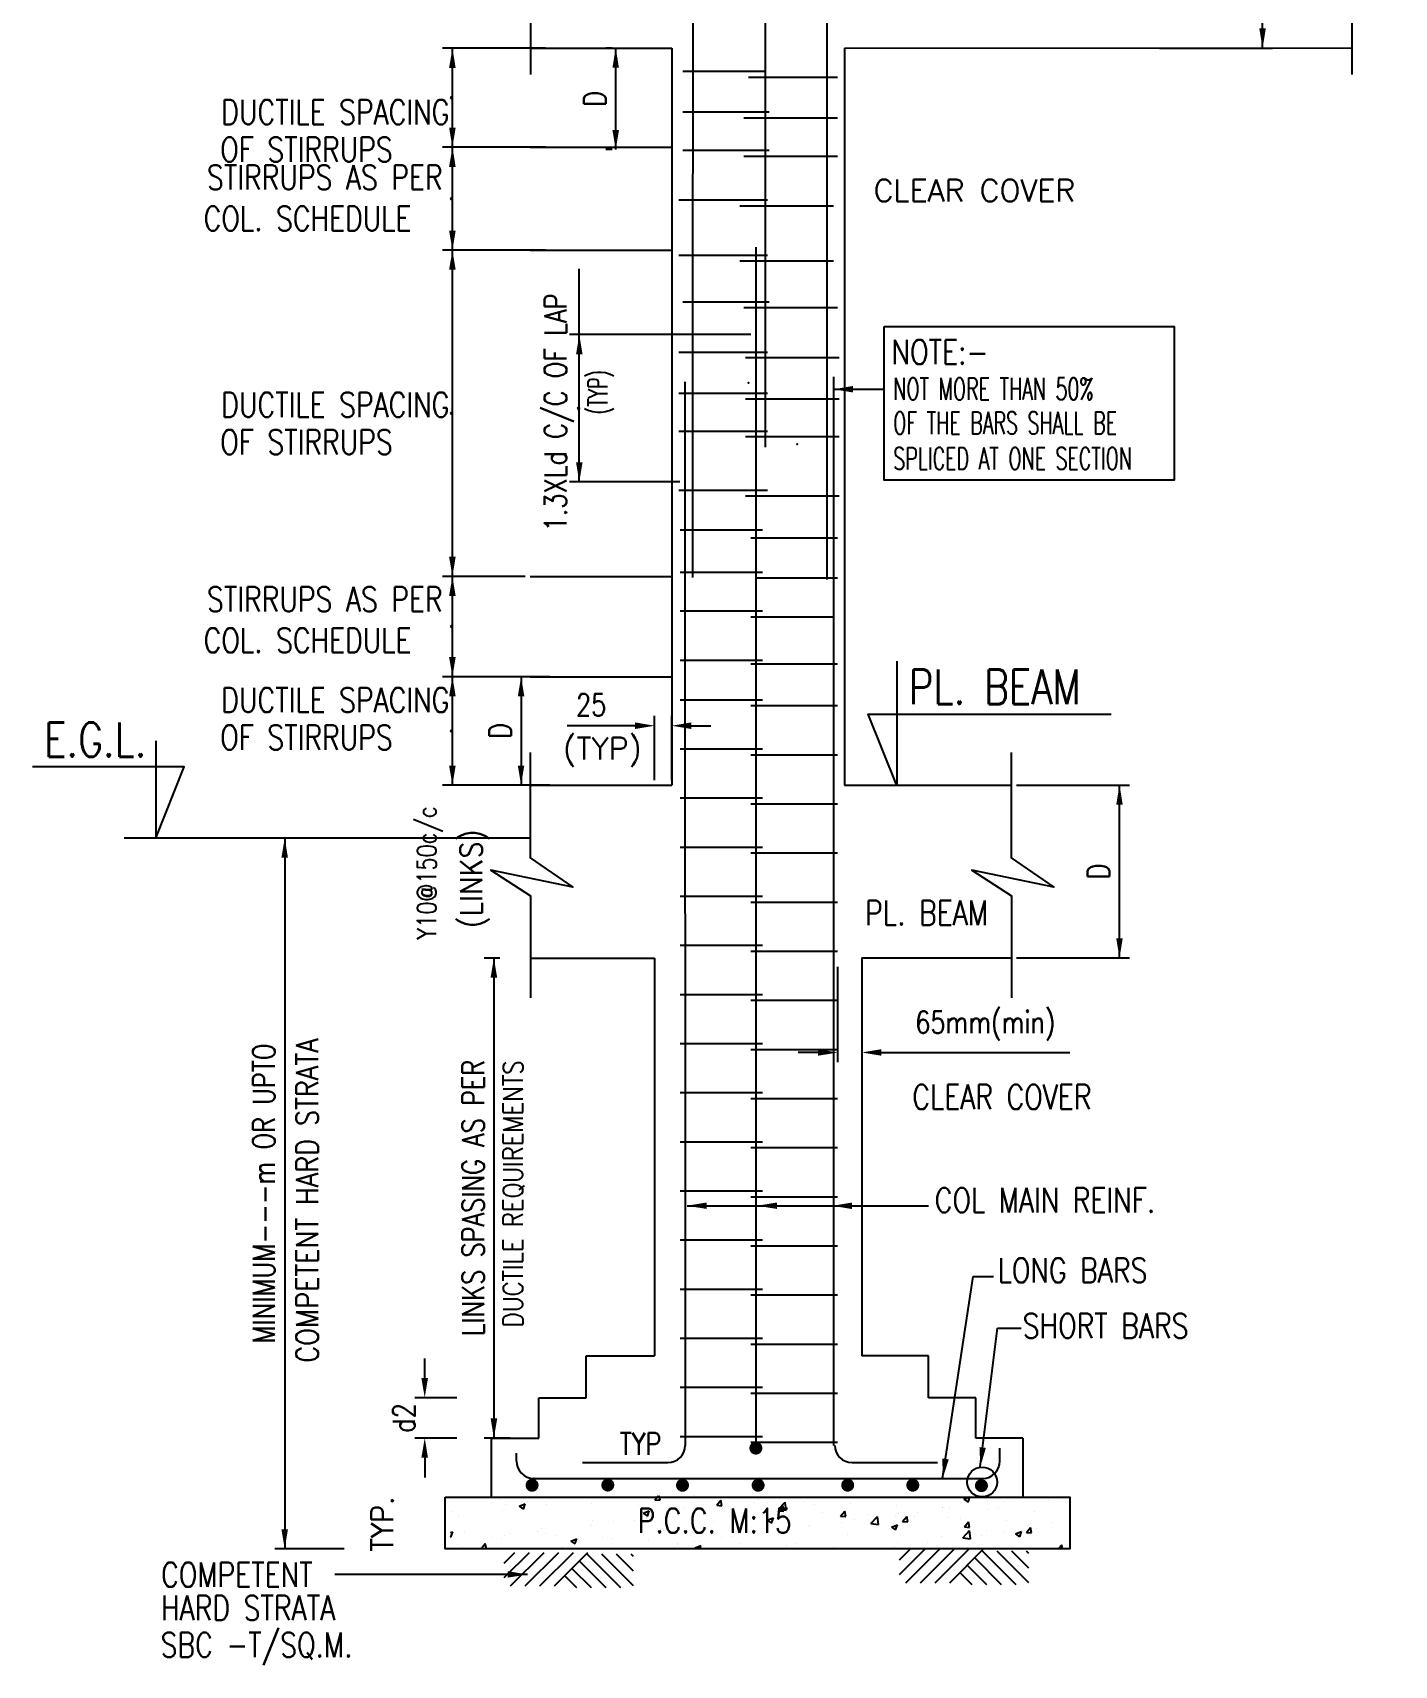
# Model space of a CAD drawing. Extents: x 0 to 841, y 0 to 594.
# Drawn here: x 550.3 to 689, y 265.4 to 431.7 of the extents above; entities that cross this region are included whole.
import ezdxf
from ezdxf.enums import TextEntityAlignment as Align

# ---------------------------------------------------------------- set-up
doc = ezdxf.new("R2010")
doc.units = 0
doc.header["$LTSCALE"] = 5
doc.header["$MEASUREMENT"] = 0
for name, color, linetype in [('DIM', 5, 'Continuous'), ('HT', 8, 'Continuous'), ('LEVEL', 5, 'Continuous'), ('LINE WORK', 4, 'Continuous'), ('REINF', 6, 'Continuous'), ('sheet', 1, 'Continuous'), ('STIRRUPS', 5, 'Continuous'), ('SUB TITLE', 3, 'Continuous'), ('TABLE FRAME', 5, 'Continuous'), ('TEXT', 4, 'Continuous')]:
    doc.layers.add(name, color=color, linetype=linetype)
doc.styles.add('ROMAND', font='romans.shx', dxfattribs={"width": 0.85})
doc.styles.add('ROMANS', font='romans.shx', dxfattribs={"width": 0.8, "height": 2.25})
doc.styles.add('T1', font='r.shx', dxfattribs={"width": 0.85, "height": 2.25})
doc.dimstyles.new('T1', dxfattribs={"dimtxt": 2.25, "dimasz": 2, "dimexe": 1, "dimexo": 0.5, "dimgap": 1, "dimtad": 1, "dimdec": 0, "dimzin": 1, "dimdsep": 46, "dimtxsty": 'ROMANS', "dimcen": 0.09, "dimclrd": 5, "dimclre": 5, "dimclrt": 4, "dimadec": 0, "dimazin": 0, "dimtfac": 1, "dimtdec": 0, "dimtofl": 0, "dimtmove": 0, "dimatfit": 3, "dimfxl": 0, "dimtolj": 1, "dimtzin": 1, "dimarcsym": 0})

# ---------------------------------------------------------------- blocks, each defined once
blk = doc.blocks.new('*X32')
for p, q in [((965.97, 785.24), (965.97, 785.24)), ((976.65, 784.79), (976.65, 784.79)), ((978.03, 783.56), (978.03, 783.56)), ((981.14, 783.18), (982.54, 783.71)), ((981.14, 783.18), (982.13, 782.51)), ((982.14, 782.5), (982.54, 783.71)), ((983.04, 784.21), (983.04, 784.21)), ((987.32, 784.34), (987.32, 784.34)), ((987.45, 783.58), (987.45, 783.58)), ((990.61, 785.21), (990.61, 785.21)), ((997.84, 785.08), (997.84, 785.08)), ((998, 783.89), (998, 783.89)), ((1008.68, 783.44), (1008.68, 783.44)), ((1012.58, 784.67), (1013.33, 785.57)), ((1012.58, 784.67), (1013.78, 784.57)), ((1013.78, 784.57), (1013.59, 785.57)), ((1019.35, 782.98), (1019.35, 782.98)), ((1021.36, 784), (1021.36, 784)), ((1021.68, 785.57), (1021.69, 785.57)), ((1021.69, 785.57), (1021.69, 785.57)), ((1025.81, 785.22), (1025.81, 785.22)), ((1026.93, 783.42), (1027.89, 784.57)), ((1026.93, 783.42), (1028.12, 783.31)), ((1028.12, 783.31), (1027.89, 784.57)), ((1028.2, 782.97), (1028.2, 782.97)), ((1035.77, 783.96), (1035.77, 783.96)), ((1036.49, 784.77), (1036.49, 784.77)), ((1038.62, 784.02), (1038.62, 784.02)), ((1041.25, 782.54), (1042.81, 784.16)), ((1041.27, 782.16), (1042.23, 783.31)), ((1042.47, 782.06), (1042.24, 783.31)), ((1043.03, 782.26), (1042.81, 784.16)), ((1047.16, 784.32), (1047.16, 784.32)), ((1048.73, 785.3), (1048.73, 785.3)), ((1049.48, 783.62), (1049.48, 783.62)), ((1057.84, 783.87), (1057.84, 783.87)), ((1068.52, 783.42), (1068.52, 783.42)), ((1079.19, 782.96), (1079.19, 782.96)), ((1084.17, 784.82), (1085.57, 785.36)), ((1084.17, 784.82), (1085.17, 784.15)), ((1085.17, 784.15), (1085.57, 785.36)), ((1089.63, 784.33), (1089.63, 784.33)), ((1093.57, 784.38), (1093.57, 784.38)), ((1098.57, 785.03), (1098.57, 785.03)), ((1103.78, 784.63), (1103.78, 784.63)), ((965.4, 781.89), (965.4, 781.89)), ((967.08, 780.9), (967.08, 780.9)), ((977.35, 782.3), (977.35, 782.3)), ((998.04, 780), (998.04, 780)), ((1002.99, 779.65), (1002.99, 779.65)), ((1007.87, 779.83), (1007.87, 779.83)), ((1009.7, 782), (1009.7, 782)), ((1009.88, 781.57), (1011.28, 782.11)), ((1009.88, 781.57), (1010.88, 780.9)), ((1010.56, 780.64), (1010.56, 780.64)), ((1010.88, 780.9), (1011.28, 782.11)), ((1017.97, 781.11), (1017.97, 781.11)), ((1023.19, 782.31), (1023.19, 782.31)), ((1026.16, 779.61), (1026.16, 779.61)), ((1028.36, 782.61), (1028.36, 782.61)), ((1030.03, 782.53), (1030.03, 782.53)), ((1037.82, 781.62), (1037.82, 781.62)), ((1038.62, 779.97), (1040.03, 780.51)), ((1038.62, 779.97), (1039.62, 779.3)), ((1039.62, 779.3), (1040.03, 780.51)), ((1040.7, 782.08), (1040.7, 782.08)), ((1041.25, 782.54), (1043.03, 782.26)), ((1041.27, 782.16), (1042.47, 782.06)), ((1051.38, 781.63), (1051.38, 781.63)), ((1055.62, 780.91), (1056.58, 782.06)), ((1055.62, 780.91), (1056.81, 780.8)), ((1055.72, 779.39), (1055.72, 779.39)), ((1056.81, 780.8), (1056.58, 782.06)), ((1058.87, 780.14), (1058.87, 780.14)), ((1062.06, 781.18), (1062.06, 781.18)), ((1062.6, 779.22), (1064.16, 780.85)), ((1062.6, 779.22), (1064.38, 778.95)), ((1064.38, 778.95), (1064.16, 780.85)), ((1068.36, 781.06), (1068.36, 781.06)), ((1069.14, 781.55), (1069.14, 781.55)), ((1069.96, 779.65), (1070.93, 780.8)), ((1069.96, 779.65), (1071.16, 779.55)), ((1071.16, 779.55), (1070.93, 780.8)), ((1072.73, 780.73), (1072.73, 780.73)), ((1073.36, 781.72), (1073.36, 781.72)), ((1079.24, 782.83), (1079.24, 782.83)), ((1080.45, 780.62), (1080.45, 780.62)), ((1080.94, 782.71), (1080.94, 782.71)), ((1083.41, 780.28), (1083.41, 780.28)), ((1084.31, 778.4), (1085.27, 779.55)), ((1085.5, 778.29), (1085.27, 779.55)), ((1089.87, 782.51), (1089.87, 782.51)), ((1092.11, 782.62), (1092.11, 782.62)), ((1094.09, 779.83), (1094.09, 779.83)), ((1100.55, 782.06), (1100.55, 782.06)), ((1104.76, 779.38), (1104.76, 779.38)), ((965.22, 777.07), (965.74, 777.26)), ((965.22, 776.13), (965.33, 776.05)), ((965.33, 776.05), (965.74, 777.26)), ((968.45, 777.31), (968.45, 777.31)), ((972.77, 775.67), (972.77, 775.67)), ((974.71, 776), (974.71, 776)), ((977.11, 775.65), (977.11, 775.65)), ((977.77, 776.33), (977.77, 776.33)), ((979.13, 776.86), (979.13, 776.86)), ((985.35, 777.32), (985.35, 777.32)), ((986.37, 778), (986.37, 778)), ((987.21, 776.93), (987.21, 776.93)), ((989.8, 776.41), (989.8, 776.41)), ((993.08, 775.12), (994.48, 775.66)), ((994.07, 774.45), (994.48, 775.66)), ((997.6, 778.43), (997.6, 778.43)), ((997.98, 778.99), (997.98, 778.99)), ((1000.48, 775.96), (1000.48, 775.96)), ((1002.83, 775.61), (1002.83, 775.61)), ((1011.16, 775.5), (1011.16, 775.5)), ((1014.49, 777.61), (1014.49, 777.61)), ((1028.11, 775.96), (1028.11, 775.96)), ((1030.51, 776.07), (1030.51, 776.07)), ((1038.38, 777.36), (1038.38, 777.36)), ((1043.14, 777.74), (1043.14, 777.74)), ((1048.15, 778.4), (1048.15, 778.4)), ((1048.48, 778.64), (1048.48, 778.64)), ((1057.12, 776.62), (1057.12, 776.62)), ((1067.37, 778.37), (1068.77, 778.91)), ((1067.37, 778.37), (1068.36, 777.7)), ((1068.36, 777.7), (1068.77, 778.91)), ((1068.78, 778.62), (1068.78, 778.62)), ((1079, 776.17), (1079, 776.17)), ((1083.94, 775.91), (1085.5, 777.54)), ((1083.94, 775.91), (1085.72, 775.64)), ((1084.31, 778.4), (1085.5, 778.29)), ((1085.72, 775.64), (1085.5, 777.54)), ((1088.31, 776.49), (1088.31, 776.49)), ((1089.39, 777.67), (1089.39, 777.67)), ((1093.31, 777.15), (1093.31, 777.15)), ((1096.11, 776.77), (1097.51, 777.31)), ((1096.11, 776.77), (1097.1, 776.1)), ((1097.11, 776.1), (1097.51, 777.31)), ((1098.65, 777.14), (1099.62, 778.29)), ((1098.65, 777.14), (1099.85, 777.04)), ((1099.85, 777.04), (1099.62, 778.29)), ((1099.65, 779.08), (1099.65, 779.08)), ((1100.89, 778.14), (1100.89, 778.14)), ((966.84, 774.24), (966.84, 774.24)), ((972.47, 773.57), (973.28, 774.54)), ((973.46, 773.57), (973.28, 774.54)), ((991.16, 773.61), (991.16, 773.61)), ((993.08, 775.12), (994.07, 774.45)), ((1017.72, 774.46), (1017.72, 774.46)), ((1017.93, 774.42), (1017.93, 774.42)), ((1021.83, 775.05), (1021.83, 775.05)), ((1021.95, 773.57), (1023.22, 774.06)), ((1022.94, 775.08), (1022.94, 775.08)), ((1023.06, 773.57), (1023.22, 774.06)), ((1032.51, 774.6), (1032.51, 774.6)), ((1043.19, 774.15), (1043.19, 774.15)), ((1045.46, 774.62), (1045.46, 774.62)), ((1053.86, 773.7), (1053.86, 773.7)), ((1068.1, 773.83), (1068.1, 773.83)), ((1068.9, 774.89), (1068.9, 774.89)), ((1075.68, 774.82), (1075.68, 774.82)), ((1106.22, 773.57), (1106.85, 774.23)), ((1106.92, 773.57), (1106.85, 774.23))]:
    blk.add_line(p, q)
blk = doc.blocks.new('GRD1')
at = {"layer": 'HT'}
for p, q in [((-105.3, -20.4), (-84.9, 0)), ((-105.3, -48.7), (-56.6, 0)), ((-93, -64.7), (-28.3, 0)), ((-64.7, -64.7), (0, 0)), ((-36.4, -64.7), (28.3, 0)), ((-8.1, -64.7), (56.6, 0)), ((25.7, -30.8), (62.6, -67.7)), ((39.9, -16.7), (90.9, -67.7)), ((54.5, -3), (119.2, -67.7)), ((82.8, -3), (143.6, -63.8)), ((111.1, -3), (143.6, -35.5)), ((139.3, -3), (143.6, -7.2)), ((11.6, -45), (34.3, -67.7))]:
    blk.add_line(p, q, dxfattribs=at)
blk = doc.blocks.new('*D413')
at = {"layer": 'DEFPOINTS', "color": 5, "linetype": 'ByBlock'}
for p in [(632.29, 337.07), (634.76, 337.07)]:
    blk.add_point(p, dxfattribs=at)
at = {"layer": 'DIM', "color": 5, "linetype": 'ByBlock', "lineweight": -2}
for p, q in [((632.29, 336.57), (632.29, 326.84)), ((634.76, 336.57), (634.76, 326.84)), ((630.29, 327.84), (628.29, 327.84)), ((636.76, 327.84), (655.93, 327.84))]:
    blk.add_line(p, q, dxfattribs=at)
at = {"layer": 'DIM', "color": 5, "linetype": 'ByBlock'}
for points in [[(632.29, 327.84), (630.29, 328.18), (630.29, 327.51)], [(634.76, 327.84), (636.76, 328.18), (636.76, 327.51)]]:
    blk.add_solid(points, dxfattribs=at)
at = {"layer": 'DIM', "color": 4, "linetype": 'ByBlock', "insert": (647.34, 330.55), "char_height": 2.25, "attachment_point": 5, "style": 'ROMANS'}
blk.add_mtext('65mm(min) ', dxfattribs=at)
blk = doc.blocks.new('*D418')
at = {"layer": 'DEFPOINTS', "color": 5, "linetype": 'ByBlock'}
for p in [(594.01, 292.69), (594.01, 288.58)]:
    blk.add_point(p, dxfattribs=at)
at = {"layer": 'DIM', "color": 5, "linetype": 'ByBlock', "lineweight": -2}
for p, q in [((590.25, 294.69), (590.25, 296.69)), ((593.51, 292.69), (589.25, 292.69)), ((593.51, 288.58), (589.25, 288.58)), ((590.25, 286.58), (590.25, 284.58))]:
    blk.add_line(p, q, dxfattribs=at)
at = {"layer": 'DIM', "color": 5, "linetype": 'ByBlock'}
for points in [[(590.25, 292.69), (590.58, 294.69), (589.91, 294.69)], [(590.25, 288.58), (590.58, 286.58), (589.91, 286.58)]]:
    blk.add_solid(points, dxfattribs=at)
at = {"layer": 'DIM', "color": 4, "linetype": 'ByBlock', "insert": (588.12, 290.63), "char_height": 2.25, "attachment_point": 5, "rotation": 90, "style": 'ROMANS'}
blk.add_mtext('d2', dxfattribs=at)
blk = doc.blocks.new('*D419')
at = {"layer": 'DEFPOINTS', "color": 5, "linetype": 'ByBlock'}
for p in [(586.25, 349.67), (582.56, 277.29)]:
    blk.add_point(p, dxfattribs=at)
at = {"layer": 'DIM', "color": 5, "linetype": 'ByBlock', "lineweight": -2}
for p, q in [((585.75, 349.67), (574.99, 349.67)), ((575.99, 349.67), (575.99, 277.29)), ((582.06, 277.29), (574.99, 277.29))]:
    blk.add_line(p, q, dxfattribs=at)
at = {"layer": 'DIM', "color": 5, "linetype": 'ByBlock'}
for points in [[(575.99, 349.67), (575.66, 347.67), (576.32, 347.67)], [(575.99, 277.29), (575.66, 279.29), (576.32, 279.29)]]:
    blk.add_solid(points, dxfattribs=at)
at = {"layer": 'DIM', "color": 4, "linetype": 'ByBlock', "insert": (573.86, 313.48), "char_height": 2.25, "attachment_point": 5, "rotation": 90, "style": 'ROMANS'}
blk.add_mtext('MINIMUM---m OR UPTO', dxfattribs=at)
blk = doc.blocks.new('*D420')
at = {"layer": 'DEFPOINTS', "color": 5, "linetype": 'ByBlock'}
for p in [(598.41, 337.46), (599.45, 288.58)]:
    blk.add_point(p, dxfattribs=at)
at = {"layer": 'DIM', "color": 5, "linetype": 'ByBlock', "lineweight": -2}
for p, q in [((597.91, 337.46), (596.29, 337.46)), ((597.29, 337.46), (597.29, 288.58)), ((598.95, 288.58), (596.29, 288.58))]:
    blk.add_line(p, q, dxfattribs=at)
at = {"layer": 'DIM', "color": 5, "linetype": 'ByBlock'}
for points in [[(597.29, 337.46), (596.96, 335.46), (597.63, 335.46)], [(597.29, 288.58), (596.96, 290.58), (597.63, 290.58)]]:
    blk.add_solid(points, dxfattribs=at)
at = {"layer": 'DIM', "color": 4, "linetype": 'ByBlock', "insert": (595.17, 313.02), "char_height": 2.25, "attachment_point": 5, "rotation": 90, "style": 'ROMANS'}
blk.add_mtext('LINKS SPASING AS PER', dxfattribs=at)
blk = doc.blocks.new('*D421')
at = {"layer": 'DEFPOINTS', "color": 5, "linetype": 'ByBlock'}
for p in [(613.66, 355.06), (615.4, 355.06)]:
    blk.add_point(p, dxfattribs=at)
at = {"layer": 'DIM', "color": 5, "linetype": 'ByBlock', "lineweight": -2}
for p, q in [((611.66, 361.11), (604.74, 361.11)), ((613.66, 355.56), (613.66, 362.11)), ((615.4, 355.56), (615.4, 362.11)), ((617.4, 361.11), (619.4, 361.11))]:
    blk.add_line(p, q, dxfattribs=at)
at = {"layer": 'DIM', "color": 5, "linetype": 'ByBlock'}
for points in [[(613.66, 361.11), (611.66, 361.45), (611.66, 360.78)], [(615.4, 361.11), (617.4, 361.45), (617.4, 360.78)]]:
    blk.add_solid(points, dxfattribs=at)
at = {"layer": 'DIM', "color": 4, "linetype": 'ByBlock', "insert": (607.2, 363.24), "char_height": 2.25, "attachment_point": 5, "style": 'ROMANS'}
blk.add_mtext('25', dxfattribs=at)
blk = doc.blocks.new('dsd')
at = {"layer": 'HT'}
for p, q in [((661.71, 306.47), (664.27, 309.04)), ((661.71, 307.96), (662.78, 309.04)), ((662.35, 305.62), (665.77, 309.04)), ((663.85, 305.62), (667.26, 309.04)), ((665.34, 305.62), (668.75, 309.04)), ((666.83, 305.62), (670.24, 309.04)), ((669.36, 308.16), (672.05, 305.46)), ((670.13, 308.88), (673.54, 305.46)), ((671.62, 308.88), (674.83, 305.67)), ((673.11, 308.88), (674.83, 307.16)), ((674.61, 308.88), (674.83, 308.65)), ((667.87, 306.66), (669.07, 305.46)), ((668.61, 307.41), (670.56, 305.46))]:
    blk.add_line(p, q, dxfattribs=at)
blk = doc.blocks.new('*D430')
at = {"layer": 'DEFPOINTS', "color": 5, "linetype": 'ByBlock'}
for p in [(603.48, 366.1), (603.48, 355.06)]:
    blk.add_point(p, dxfattribs=at)
at = {"layer": 'sheet', "color": 5, "linetype": 'ByBlock', "lineweight": -2}
for p, q in [((602.98, 366.1), (592.07, 366.1)), ((593.07, 355.06), (593.07, 366.1)), ((602.98, 355.06), (592.07, 355.06))]:
    blk.add_line(p, q, dxfattribs=at)
at = {"layer": 'sheet', "color": 5, "linetype": 'ByBlock'}
for points in [[(593.07, 366.1), (593.4, 364.1), (592.73, 364.1)], [(593.07, 355.06), (593.4, 357.06), (592.73, 357.06)]]:
    blk.add_solid(points, dxfattribs=at)
at = {"layer": 'sheet', "color": 4, "linetype": 'ByBlock', "insert": (591.95, 360.58), "char_height": 2.25, "attachment_point": 5, "rotation": 90, "style": 'ROMANS'}
blk.add_mtext('.', dxfattribs=at)
blk = doc.blocks.new('*D431')
at = {"layer": 'DEFPOINTS', "color": 5, "linetype": 'ByBlock'}
for p in [(600.99, 376.31), (603.48, 366.1)]:
    blk.add_point(p, dxfattribs=at)
at = {"layer": 'sheet', "color": 5, "linetype": 'ByBlock', "lineweight": -2}
for p, q in [((600.49, 376.31), (592.07, 376.31)), ((593.07, 366.1), (593.07, 376.31)), ((602.98, 366.1), (592.07, 366.1))]:
    blk.add_line(p, q, dxfattribs=at)
at = {"layer": 'sheet', "color": 5, "linetype": 'ByBlock'}
for points in [[(593.07, 376.31), (593.4, 374.31), (592.73, 374.31)], [(593.07, 366.1), (593.4, 368.1), (592.73, 368.1)]]:
    blk.add_solid(points, dxfattribs=at)
at = {"layer": 'sheet', "color": 4, "linetype": 'ByBlock', "insert": (591.95, 371.21), "char_height": 2.25, "attachment_point": 5, "rotation": 90, "style": 'ROMANS'}
blk.add_mtext('.', dxfattribs=at)
blk = doc.blocks.new('*D432')
at = {"layer": 'DEFPOINTS', "color": 5, "linetype": 'ByBlock'}
for p in [(603.04, 409.53), (600.99, 376.31)]:
    blk.add_point(p, dxfattribs=at)
at = {"layer": 'sheet', "color": 5, "linetype": 'ByBlock', "lineweight": -2}
for p, q in [((602.54, 409.53), (592.07, 409.53)), ((593.07, 376.31), (593.07, 409.53)), ((600.49, 376.31), (592.07, 376.31))]:
    blk.add_line(p, q, dxfattribs=at)
at = {"layer": 'sheet', "color": 5, "linetype": 'ByBlock'}
for points in [[(593.07, 409.53), (593.4, 407.53), (592.73, 407.53)], [(593.07, 376.31), (593.4, 378.31), (592.73, 378.31)]]:
    blk.add_solid(points, dxfattribs=at)
at = {"layer": 'sheet', "color": 4, "linetype": 'ByBlock', "insert": (591.95, 392.92), "char_height": 2.25, "attachment_point": 5, "rotation": 90, "style": 'ROMANS'}
blk.add_mtext('.', dxfattribs=at)
blk = doc.blocks.new('*D433')
at = {"layer": 'DEFPOINTS', "color": 5, "linetype": 'ByBlock'}
for p in [(603.04, 420.01), (603.04, 409.53)]:
    blk.add_point(p, dxfattribs=at)
at = {"layer": 'sheet', "color": 5, "linetype": 'ByBlock', "lineweight": -2}
for p, q in [((602.54, 420.01), (592.07, 420.01)), ((593.07, 409.53), (593.07, 420.01)), ((602.54, 409.53), (592.07, 409.53))]:
    blk.add_line(p, q, dxfattribs=at)
at = {"layer": 'sheet', "color": 5, "linetype": 'ByBlock'}
for points in [[(593.07, 420.01), (593.4, 418.01), (592.73, 418.01)], [(593.07, 409.53), (593.4, 411.53), (592.73, 411.53)]]:
    blk.add_solid(points, dxfattribs=at)
at = {"layer": 'sheet', "color": 4, "linetype": 'ByBlock', "insert": (591.95, 414.77), "char_height": 2.25, "attachment_point": 5, "rotation": 90, "style": 'ROMANS'}
blk.add_mtext('.', dxfattribs=at)
blk = doc.blocks.new('*D434')
at = {"layer": 'DEFPOINTS', "color": 5, "linetype": 'ByBlock'}
for p in [(603.04, 430.09), (603.04, 420.01)]:
    blk.add_point(p, dxfattribs=at)
at = {"layer": 'sheet', "color": 5, "linetype": 'ByBlock', "lineweight": -2}
for p, q in [((602.54, 430.09), (592.07, 430.09)), ((593.07, 420.01), (593.07, 430.09)), ((602.54, 420.01), (592.07, 420.01))]:
    blk.add_line(p, q, dxfattribs=at)
at = {"layer": 'sheet', "color": 5, "linetype": 'ByBlock'}
for points in [[(593.07, 430.09), (593.4, 428.09), (592.73, 428.09)], [(593.07, 420.01), (593.4, 422.01), (592.73, 422.01)]]:
    blk.add_solid(points, dxfattribs=at)
at = {"layer": 'sheet', "color": 4, "linetype": 'ByBlock', "insert": (591.95, 425.05), "char_height": 2.25, "attachment_point": 5, "rotation": 90, "style": 'ROMANS'}
blk.add_mtext('.', dxfattribs=at)
blk = doc.blocks.new('*D435')
at = {"layer": 'DEFPOINTS', "color": 5, "linetype": 'ByBlock'}
for p in [(609.84, 430.1), (609.85, 419.77)]:
    blk.add_point(p, dxfattribs=at)
at = {"layer": 'sheet', "color": 5, "linetype": 'ByBlock', "lineweight": -2}
for p, q in [((609.34, 430.1), (608.7, 430.1)), ((609.7, 419.77), (609.7, 430.1)), ((609.35, 419.77), (608.7, 419.77))]:
    blk.add_line(p, q, dxfattribs=at)
at = {"layer": 'sheet', "color": 5, "linetype": 'ByBlock'}
for points in [[(609.7, 430.1), (610.03, 428.1), (609.36, 428.1)], [(609.7, 419.77), (610.03, 421.77), (609.36, 421.77)]]:
    blk.add_solid(points, dxfattribs=at)
at = {"layer": 'sheet', "color": 4, "linetype": 'ByBlock', "insert": (607.57, 424.93), "char_height": 2.25, "attachment_point": 5, "rotation": 90, "style": 'ROMANS'}
blk.add_mtext('D', dxfattribs=at)
blk = doc.blocks.new('*D436')
at = {"layer": 'DEFPOINTS', "color": 5, "linetype": 'ByBlock'}
for p in [(600.32, 366.1), (600.32, 355.06)]:
    blk.add_point(p, dxfattribs=at)
at = {"layer": 'sheet', "color": 5, "linetype": 'ByBlock', "lineweight": -2}
for p, q in [((599.82, 366.1), (599.06, 366.1)), ((600.06, 366.1), (600.06, 355.06)), ((599.82, 355.06), (599.06, 355.06))]:
    blk.add_line(p, q, dxfattribs=at)
at = {"layer": 'sheet', "color": 5, "linetype": 'ByBlock'}
for points in [[(600.06, 366.1), (599.73, 364.1), (600.39, 364.1)], [(600.06, 355.06), (599.73, 357.06), (600.39, 357.06)]]:
    blk.add_solid(points, dxfattribs=at)
at = {"layer": 'sheet', "color": 4, "linetype": 'ByBlock', "insert": (597.94, 360.58), "char_height": 2.25, "attachment_point": 5, "rotation": 90, "style": 'ROMANS'}
blk.add_mtext('D', dxfattribs=at)
blk = doc.blocks.new('*D439')
at = {"layer": 'DEFPOINTS', "color": 5, "linetype": 'ByBlock'}
for p in [(650, 355.06), (650, 337.48)]:
    blk.add_point(p, dxfattribs=at)
at = {"layer": 'sheet', "color": 5, "linetype": 'ByBlock', "lineweight": -2}
for p, q in [((650.5, 355.06), (662, 355.06)), ((661, 337.48), (661, 355.06)), ((650.5, 337.48), (662, 337.48))]:
    blk.add_line(p, q, dxfattribs=at)
at = {"layer": 'sheet', "color": 5, "linetype": 'ByBlock'}
for points in [[(661, 355.06), (661.33, 353.06), (660.66, 353.06)], [(661, 337.48), (661.33, 339.48), (660.66, 339.48)]]:
    blk.add_solid(points, dxfattribs=at)
at = {"layer": 'sheet', "color": 4, "linetype": 'ByBlock', "insert": (658.87, 346.27), "char_height": 2.25, "attachment_point": 5, "rotation": 90, "style": 'ROMANS'}
blk.add_mtext('D', dxfattribs=at)
blk = doc.blocks.new('*D441')
at = {"layer": 'DEFPOINTS', "color": 5, "linetype": 'ByBlock'}
for p in [(664.57, 450.9), (664.57, 430.11)]:
    blk.add_point(p, dxfattribs=at)
at = {"layer": 'sheet', "color": 5, "linetype": 'ByBlock', "lineweight": -2}
for p, q in [((665.07, 450.9), (676.57, 450.9)), ((675.57, 430.11), (675.57, 450.9)), ((665.07, 430.11), (676.57, 430.11))]:
    blk.add_line(p, q, dxfattribs=at)
at = {"layer": 'sheet', "color": 5, "linetype": 'ByBlock'}
for points in [[(675.57, 450.9), (675.9, 448.9), (675.23, 448.9)], [(675.57, 430.11), (675.9, 432.11), (675.23, 432.11)]]:
    blk.add_solid(points, dxfattribs=at)
at = {"layer": 'sheet', "color": 4, "linetype": 'ByBlock', "insert": (673.44, 440.51), "char_height": 2.25, "attachment_point": 5, "rotation": 90, "style": 'ROMANS'}
blk.add_mtext('D', dxfattribs=at)
blk = doc.blocks.new('*D446')
at = {"layer": 'DEFPOINTS', "color": 5, "linetype": 'ByBlock'}
for p in [(623.95, 400.93), (616.74, 385.93)]:
    blk.add_point(p, dxfattribs=at)
at = {"layer": 'sheet', "color": 5, "linetype": 'ByBlock', "lineweight": -2}
for p, q in [((623.45, 400.93), (604.99, 400.93)), ((605.99, 385.93), (605.99, 400.93)), ((616.24, 385.93), (604.99, 385.93))]:
    blk.add_line(p, q, dxfattribs=at)
at = {"layer": 'sheet', "color": 5, "linetype": 'ByBlock'}
for points in [[(605.99, 400.93), (606.32, 398.93), (605.66, 398.93)], [(605.99, 385.93), (606.32, 387.93), (605.66, 387.93)]]:
    blk.add_solid(points, dxfattribs=at)
at = {"layer": 'sheet', "color": 4, "linetype": 'ByBlock', "insert": (604.88, 393.43), "char_height": 2.25, "attachment_point": 5, "rotation": 90, "style": 'ROMANS'}
blk.add_mtext('.', dxfattribs=at)

msp = doc.modelspace()

# ---------------------------------------------------------------- linework, layer by layer
at = {"layer": 'HT'}
for p, q in [((600.99, 420.01), (615.53, 420.01)), ((600.99, 409.53), (615.53, 409.53)), ((600.99, 376.32), (615.53, 376.32)), ((600.99, 366.1), (615.53, 366.1)), ((600.99, 349.67), (559.66, 349.67))]:
    msp.add_line(p, q, dxfattribs=at)
at = {"layer": 'HT', "flags": 128}
for points in [[(600.99, 452.41), (600.99, 441.67), (605.34, 438.7), (596.97, 440.41), (601.02, 437.8), (601.02, 427.42)], [(684.63, 452.41), (684.63, 441.67), (688.99, 438.7), (680.61, 440.41), (684.66, 437.8), (684.66, 427.42)], [(600.99, 358.39), (600.99, 347.65), (605.34, 344.68), (596.97, 346.39), (601.02, 343.78), (601.02, 333.4)], [(649.97, 358.39), (649.97, 347.65), (654.32, 344.68), (645.95, 346.39), (650, 343.78), (650, 333.4)]]:
    msp.add_lwpolyline(points, dxfattribs=at)
at = {"layer": 'HT'}
msp.add_circle((647.01, 284.11), 1.52, dxfattribs=at)
at = {"layer": 'LEVEL'}
for points in [[(638.31, 367.68), (638.31, 355.04), (635.41, 362.28), (660.14, 362.28)], [(562.87, 359.58), (562.87, 349.67), (565.77, 356.92), (550.32, 356.92)]]:
    msp.add_lwpolyline(points, dxfattribs=at)
at = {"layer": 'LINE WORK'}
for p, q in [((601.02, 430.09), (615.4, 430.1)), ((615.4, 430.1), (615.4, 355.06)), ((633, 430.11), (684.66, 430.12)), ((633, 430.11), (633, 355.06)), ((600.99, 355.06), (615.4, 355.06)), ((633, 355.06), (649.97, 355.06)), ((601.02, 337.46), (613.66, 337.46)), ((613.66, 337.46), (613.66, 296.97)), ((634.76, 337.47), (650, 337.48)), ((634.76, 337.47), (634.76, 296.97)), ((606.69, 296.97), (613.66, 296.97)), ((606.69, 292.69), (606.69, 296.97)), ((641.55, 296.97), (634.76, 296.97)), ((641.55, 292.69), (641.55, 296.97)), ((601.87, 292.69), (606.69, 292.69)), ((601.87, 288.58), (601.87, 292.69)), ((646.36, 292.69), (641.55, 292.69)), ((646.36, 288.58), (646.36, 292.69)), ((597.02, 288.58), (597.02, 282.56)), ((597.02, 288.58), (601.87, 288.58)), ((651.14, 288.58), (646.36, 288.58)), ((651.14, 288.58), (651.14, 282.56))]:
    msp.add_line(p, q, dxfattribs=at)
msp.add_lwpolyline([(592.32, 282.56), (655.95, 282.56), (655.95, 277.29), (592.32, 277.29)], close=True, dxfattribs=at)
at = {"layer": 'REINF'}
for p, q in [((624.9, 505.2), (624.9, 389.48)), ((617.55, 493.02), (617.53, 399.23)), ((631.19, 492.9), (631.2, 396.93)), ((623.95, 409.82), (623.95, 287.1)), ((617.53, 399.23), (617.53, 376.21)), ((616.74, 396.12), (616.76, 287.84)), ((631.2, 396.93), (631.2, 375.99)), ((631.87, 396.65), (631.89, 287.84)), ((599.6, 286.24), (599.6, 287.05)), ((606.3, 286.08), (615, 286.08)), ((633.77, 286.08), (642.48, 286.08)), ((648.82, 286.24), (648.82, 287.57)), ((601.35, 284.48), (647.06, 284.48))]:
    msp.add_line(p, q, dxfattribs=at)
at = {"layer": 'REINF', "const_width": 0.659}
for points in [[(623.64, 287.56, 1), (624.3, 287.56, 1)], [(600.85, 283.78, 1), (601.51, 283.78, 1)], [(608.56, 283.8, 1), (609.22, 283.8, 1)], [(616.17, 283.78, 1), (616.83, 283.78, 1)], [(623.87, 283.78, 1), (624.53, 283.78, 1)], [(632.99, 283.79, 1), (633.65, 283.79, 1)], [(639.62, 283.79, 1), (640.28, 283.79, 1)], [(646.61, 283.74, 1), (647.27, 283.74, 1)]]:
    msp.add_lwpolyline(points, format="xyb", close=True, dxfattribs=at)
at = {"layer": 'REINF'}
for centre, start, end in [((615, 287.84), 270, 0), ((633.77, 287.84), 180, 270), ((601.35, 286.24), 180, 270), ((647.06, 286.24), 270, 0)]:
    msp.add_arc(centre, 1.76, start, end, dxfattribs=at)
msp.add_point((601.35, 284.48), dxfattribs=at)
at = {"layer": 'sheet', "color": 5, "lineweight": -2}
msp.add_line((605.99, 391.79), (605.99, 394.02), dxfattribs=at)
at = {"layer": 'sheet', "color": 5}
for p in [(623.22, 396.02), (628.19, 389.79)]:
    msp.add_point(p, dxfattribs=at)
at = {"layer": 'STIRRUPS'}
for p, q in [((616.52, 427.76), (624.9, 427.76)), ((623.23, 427.16), (632.29, 427.16)), ((616.52, 423.62), (625.31, 423.62)), ((622.73, 423.02), (632.29, 423.02)), ((616.52, 419.71), (625.31, 419.71)), ((622.73, 419.11), (632.29, 419.11)), ((616.12, 414.65), (625.16, 414.65)), ((622.33, 414.05), (631.89, 414.05)), ((616.12, 409.02), (625.16, 409.02)), ((605.99, 396.02), (605.99, 407.64)), ((622.33, 408.46), (631.89, 408.46)), ((616.52, 404.28), (625.31, 404.28)), ((622.73, 403.68), (632.29, 403.68)), ((616.12, 399.16), (625.16, 399.16)), ((622.91, 398.61), (632.46, 398.61)), ((616.12, 394.97), (625.16, 394.97)), ((622.91, 394.41), (632.46, 394.41)), ((616.12, 391.11), (625.16, 391.11)), ((622.91, 390.55), (632.46, 390.55)), ((616.12, 385.08), (625.16, 385.08)), ((622.91, 384.52), (632.46, 384.52)), ((616.27, 381.05), (624.66, 381.05)), ((623.47, 380.23), (632.29, 380.23)), ((616.27, 376.76), (624.66, 376.76)), ((623.9, 376.16), (632.29, 376.16)), ((616.27, 372.8), (624.66, 372.8)), ((623.47, 372.21), (631.83, 372.21)), ((616.27, 367.8), (624.66, 367.8)), ((623.47, 367.42), (632.29, 367.42)), ((616.27, 363.76), (624.66, 363.76)), ((616.27, 363.76), (624.66, 363.76)), ((623.47, 363.16), (632.29, 363.16)), ((623.47, 363.16), (632.29, 363.16)), ((616.27, 358.76), (624.66, 358.76)), ((623.47, 358.16), (632.29, 358.16)), ((616.27, 353.76), (624.66, 353.76)), ((623.47, 353.16), (632.29, 353.16)), ((616.27, 348.76), (624.66, 348.76)), ((623.47, 348.16), (632.29, 348.16)), ((616.27, 343.76), (624.66, 343.76)), ((623.47, 343.16), (632.29, 343.16)), ((616.27, 338.76), (624.66, 338.76)), ((623.47, 338.16), (632.29, 338.16)), ((616.27, 333.76), (624.66, 333.76)), ((623.47, 333.16), (632.29, 333.16)), ((616.27, 328.76), (624.66, 328.76)), ((623.47, 328.16), (632.29, 328.16)), ((616.27, 323.76), (624.66, 323.76)), ((623.47, 323.16), (632.29, 323.16)), ((616.27, 318.76), (624.66, 318.76)), ((623.47, 318.16), (632.29, 318.16)), ((616.27, 313.76), (624.66, 313.76)), ((623.47, 313.16), (632.29, 313.16)), ((616.27, 308.76), (624.66, 308.76)), ((623.47, 308.16), (632.29, 308.16)), ((616.27, 303.76), (624.66, 303.76)), ((623.47, 303.16), (632.29, 303.16)), ((616.27, 298.76), (624.66, 298.76)), ((623.47, 298.16), (632.29, 298.16)), ((616.27, 293.76), (624.66, 293.76)), ((623.47, 293.16), (632.29, 293.16)), ((616.27, 288.76), (624.66, 288.76)), ((623.47, 288.16), (632.29, 288.16))]:
    msp.add_line(p, q, dxfattribs=at)
at = {"layer": 'TABLE FRAME'}
msp.add_lwpolyline([(637.05, 401.77), (666.56, 401.77), (666.56, 386.1), (637.05, 386.1)], close=True, dxfattribs=at)

# ---------------------------------------------------------------- block references
at = {"layer": 'HT'}
for name, p, xscale, yscale, zscale in [('*X32', (168.64, -62.58), 0.43951416015625, 0.43951416015625, 0.4395034405178496), ('GRD1', (603.89, 276.94), 0.052734375, 0.052734375, 0.05274041286214195)]:
    msp.add_blockref(name, p, dxfattribs=dict(at, xscale=xscale, yscale=yscale, zscale=zscale))
msp.add_blockref('dsd', (-23.11, -31.78), dxfattribs=at)

# ---------------------------------------------------------------- texts
at = {"layer": 'sheet', "color": 4, "insert": (603.94, 393.01), "char_height": 2.25, "attachment_point": 5, "rotation": 90, "style": 'ROMANS'}
msp.add_mtext('1.3XLd C/C OF LAP', dxfattribs=at)
at = {"layer": 'SUB TITLE', "style": 'ROMANS', "width": 0.8}
for s, p in [('PL. BEAM', (639.54, 363.32)), ('E.G.L. ', (551.48, 357.95))]:
    msp.add_text(s, height=3.5, dxfattribs=at).set_placement(p)
at = {"layer": 'TEXT', "style": 'ROMANS', "width": 0.8}
for s, height, p in [('DUCTILE SPACING  ', 2.5, (582.52, 423.59)), ('  OF STIRRUPS', 2.5, (576.84, 419.78)), ('STIRRUPS AS PER  ', 2.5, (581.45, 416.95)), (' COL. SCHEDULE', 2.5, (577.64, 412.76)), ('DUCTILE SPACING  ', 2.5, (582.52, 393.79)), ('  OF STIRRUPS', 2.5, (576.84, 389.99)), ('STIRRUPS AS PER  ', 2.5, (581.45, 373.99)), (' COL. SCHEDULE', 2.5, (577.64, 369.8)), ('DUCTILE SPACING  ', 2.5, (582.52, 363.73)), ('  OF STIRRUPS', 2.5, (576.84, 359.92)), ('CLEAR COVER', 2.5, (649.03, 323.32)), ('TYP', 2.243, (612.23, 288.01))]:
    msp.add_text(s, height=height, dxfattribs=at).set_placement(p, align=Align.MIDDLE)
at = {"layer": 'TEXT', "style": 'ROMANS'}
for s, p in [('CLEAR COVER', (646.23, 415.61)), ('(TYP)', (608.35, 358.64))]:
    msp.add_text(s, height=2.25, dxfattribs=at).set_placement(p, align=Align.MIDDLE)
for s, height, width, p in [('NOTE:- ', 2.5, 0.8, (637.79, 397.91)), ('NOT MORE THAN 50%  ', 2.25, 0.63, (637.96, 394.28)), ('OF THE BARS SHALL BE ', 2.25, 0.63, (637.96, 390.81)), ('SPLICED AT ONE SECTION', 2.25, 0.63, (637.96, 387.19)), ('PL. BEAM', 2.5, 0.8, (635.1, 340.81)), ('COL MAIN REINF.', 2.5, 0.8, (642.19, 311.56)), ('LONG BARS', 2.5, 0.8, (648.59, 304.41)), ('SHORT BARS', 2.5, 0.8, (651.15, 298.76)), ('P.C.C. M:15', 2.5, 0.8, (611.93, 278.93)), ('COMPETENT', 2.5, 0.8, (563.41, 273.43)), ('HARD STRATA', 2.5, 0.8, (563.41, 270.04)), ('SBC -T/SQ.M.', 2.5, 0.8, (563.36, 266.28))]:
    msp.add_text(s, height=height, dxfattribs=dict(at, width=width)).set_placement(p)
for s, height, width, p in [('(TYP)', 1.951, 0.65, (608.85, 392.82)), ('(LINKS)', 2.243, 0.9, (596.09, 340.5))]:
    msp.add_text(s, height=height, rotation=90, dxfattribs=dict(at, width=width)).set_placement(p)
at = {"layer": 'TEXT', "style": 'ROMANS', "width": 0.9}
msp.add_text('TYP.', height=2.243, rotation=90, dxfattribs=at).set_placement((585.92, 279.83), align=Align.MIDDLE)
at = {"layer": 'TEXT', "attachment_point": 5, "rotation": 90}
for s, insert, char_height, style in [('Y10@150c/c', (590.78, 346.13), 1.951, 'ROMANS'), ('  COMPETENT HARD STRATA', (578.29, 311.46), 2.25, 'T1'), ('DUCTILE REQUIREMENTS', (599.33, 313.46), 2, 'ROMAND')]:
    msp.add_mtext(s, dxfattribs=dict(at, insert=insert, char_height=char_height, style=style))

# ---------------------------------------------------------------- dimensions: what is measured, and where the dimension line sits
at = {"layer": 'DIM'}
dim = msp.add_linear_dim(base=(613.66, 361.11), p1=(615.4, 355.06), p2=(613.66, 355.06), text='25', dimstyle='T1', dxfattribs=at)
dim.commit()
dim.dimension.update_dxf_attribs({"geometry": '*D421', "text_midpoint": (607.2, 363.24)})
for base, p1, p2, text, picture, middle in [((575.99, 277.29), (586.25, 349.67), (582.56, 277.29), 'MINIMUM---m OR UPTO', '*D419', (573.86, 313.48)), ((597.29, 288.58), (598.41, 337.46), (599.45, 288.58), 'LINKS SPASING AS PER', '*D420', (595.17, 313.02))]:
    dim = msp.add_linear_dim(base=base, p1=p1, p2=p2, angle=90, text=text, dimstyle='T1', dxfattribs=at)
    dim.commit()
    dim.dimension.update_dxf_attribs({"geometry": picture, "text_midpoint": middle})
dim = msp.add_linear_dim(base=(632.29, 327.84), p1=(634.76, 337.07), p2=(632.29, 337.07), text='65mm(min) ', dimstyle='T1', dxfattribs=at)
dim.commit()
dim.dimension.update_dxf_attribs({"geometry": '*D413', "text_midpoint": (647.34, 330.55), "dimtype": 160})
dim = msp.add_linear_dim(base=(590.25, 292.69), p1=(594.01, 288.58), p2=(594.01, 292.69), angle=90, text='d2', dimstyle='T1', dxfattribs=at)
dim.commit()
dim.dimension.update_dxf_attribs({"geometry": '*D418', "text_midpoint": (588.12, 290.63), "dimtype": 160})
at = {"layer": 'sheet'}
for base, p1, p2, text, picture, middle in [((675.57, 450.9), (664.57, 430.11), (664.57, 450.9), 'D', '*D441', (673.44, 440.51)), ((593.07, 430.09), (603.04, 420.01), (603.04, 430.09), '.', '*D434', (591.95, 425.05)), ((609.7, 430.1), (609.85, 419.77), (609.84, 430.1), 'D', '*D435', (607.57, 424.93)), ((593.07, 420.01), (603.04, 409.53), (603.04, 420.01), '.', '*D433', (591.95, 414.77)), ((593.07, 409.53), (600.99, 376.31), (603.04, 409.53), '.', '*D432', (591.95, 392.92)), ((605.99, 400.93), (616.74, 385.93), (623.95, 400.93), '.', '*D446', (604.88, 393.43)), ((593.07, 376.31), (603.48, 366.1), (600.99, 376.31), '.', '*D431', (591.95, 371.21)), ((593.07, 366.1), (603.48, 355.06), (603.48, 366.1), '.', '*D430', (591.95, 360.58)), ((600.06, 355.06), (600.32, 366.1), (600.32, 355.06), 'D', '*D436', (597.94, 360.58)), ((661, 355.06), (650, 337.48), (650, 355.06), 'D', '*D439', (658.87, 346.27))]:
    dim = msp.add_linear_dim(base=base, p1=p1, p2=p2, angle=90, text=text, dimstyle='T1', dxfattribs=at)
    dim.commit()
    dim.dimension.update_dxf_attribs({"geometry": picture, "text_midpoint": middle})

# ---------------------------------------------------------------- leaders
at = {"layer": 'DIM'}
for points in [[(616.96, 312.24), (641.56, 312.24)], [(624.12, 312.24), (641.56, 312.24)], [(631.76, 312.23), (641.56, 312.24)], [(642.99, 284.48), (646.1, 305.02), (648.16, 305.02)], [(646.82, 285.64), (648.58, 299.76), (650.99, 299.76)]]:
    msp.add_leader(points, dimstyle='T1', override={"dimgap": 1, "dimtad": 0}, dxfattribs=at)
at = {"layer": 'sheet'}
for points in [[(631.87, 395.37), (637.05, 395.37)], [(600.7, 274.7), (581.1, 274.7)]]:
    msp.add_leader(points, dimstyle='T1', override={"dimscale": 1, "dimgap": 1, "dimtad": 1}, dxfattribs=at)

doc.saveas('drawing.dxf')
